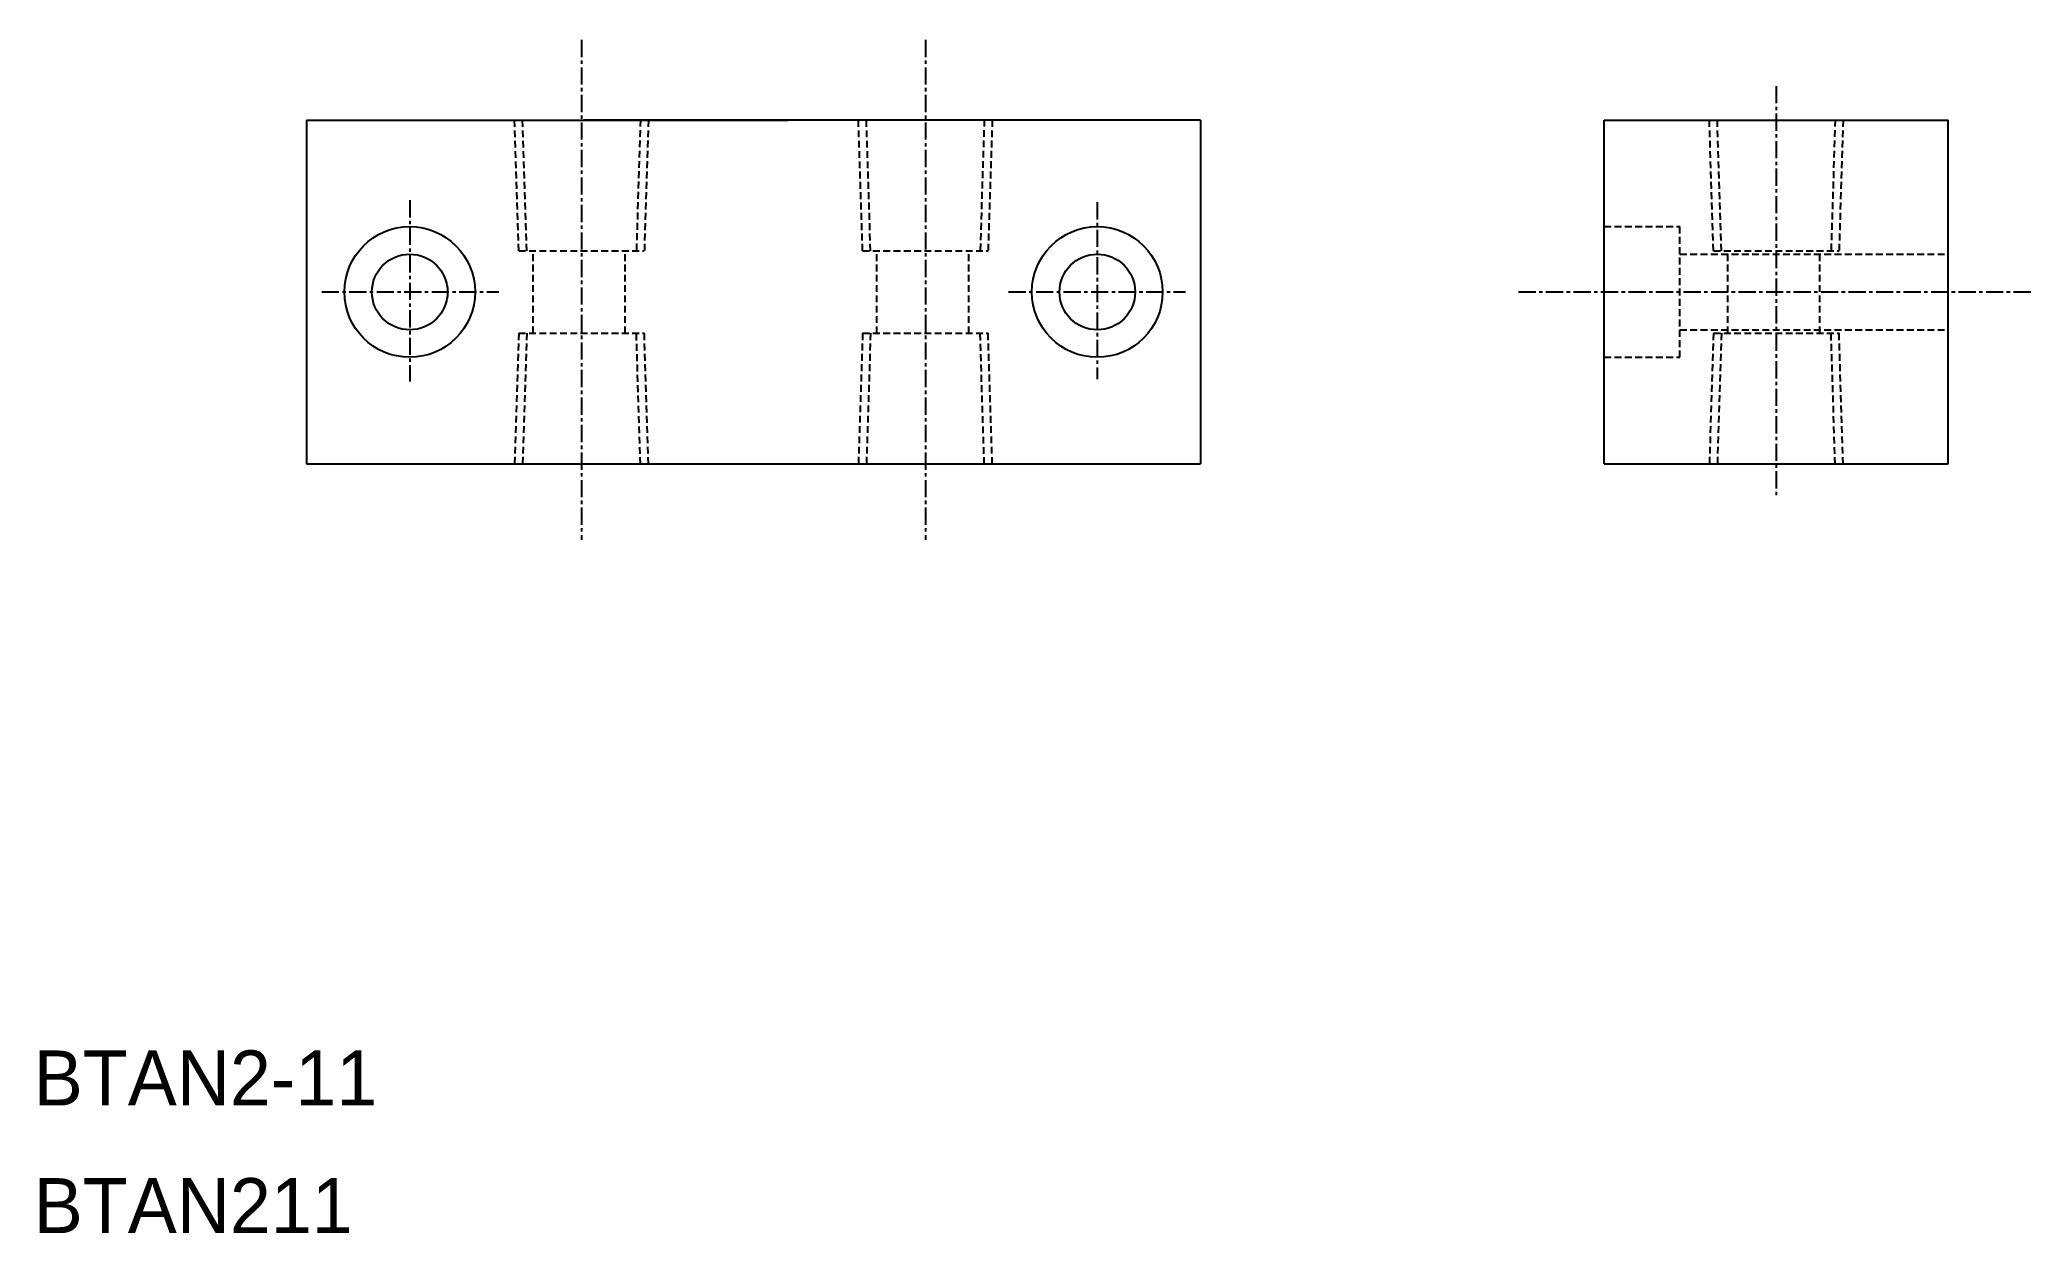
# Model space of a CAD drawing. Extents: x 3955 to 4100, y 15810 to 15897.
import ezdxf

# ---------------------------------------------------------------- set-up
doc = ezdxf.new("R2010")
doc.units = 0
doc.linetypes.add('CENTER', pattern=[2, 1.25, -0.25, 0.25, -0.25])
doc.linetypes.add('DASHED', pattern=[0.75, 0.5, -0.25])
doc.layers.get('0').update_dxf_attribs({"linetype": 'CONTINUOUS'})
doc.layers.add('CENTER', color=1, linetype='CENTER')

msp = doc.modelspace()

# ---------------------------------------------------------------- linework, layer by layer
at = {"color": 7, "linetype": 'CONTINUOUS'}
for p, q in [((3974.68, 15890.86), (4009.68, 15890.86)), ((3974.68, 15890.86), (3974.68, 15865.86)), ((4039.68, 15890.86), (3994.85, 15890.86)), ((4039.68, 15890.86), (4039.68, 15865.86)), ((4069.05, 15890.86), (4094.05, 15890.86)), ((4069.05, 15865.86), (4069.05, 15890.86)), ((4094.05, 15865.86), (4094.05, 15890.86)), ((3974.68, 15865.86), (4039.68, 15865.86)), ((4069.05, 15865.86), (4094.05, 15865.86))]:
    msp.add_line(p, q, dxfattribs=at)
at = {"color": 3, "linetype": 'DASHED'}
for p, q in [((3990.11, 15881.36), (3989.81, 15890.86)), ((3990.69, 15881.36), (3990.39, 15890.88)), ((3998.96, 15890.88), (3998.66, 15881.36)), ((3999.54, 15890.86), (3999.24, 15881.36)), ((4015.11, 15881.36), (4014.81, 15890.86)), ((4015.69, 15881.36), (4015.39, 15890.88)), ((4023.96, 15890.88), (4023.66, 15881.36)), ((4024.54, 15890.86), (4024.24, 15881.36)), ((4076.99, 15881.36), (4076.69, 15890.86)), ((4077.57, 15881.36), (4077.27, 15890.88)), ((4085.84, 15890.88), (4085.54, 15881.36)), ((4086.42, 15890.86), (4086.12, 15881.36)), ((4069.05, 15883.11), (4074.55, 15883.11)), ((4074.55, 15873.61), (4074.55, 15883.11)), ((3990.11, 15881.36), (3999.24, 15881.36)), ((3991.15, 15875.36), (3991.15, 15881.36)), ((3997.85, 15875.36), (3997.85, 15881.36)), ((4015.11, 15881.36), (4024.24, 15881.36)), ((4016.15, 15875.36), (4016.15, 15881.36)), ((4022.85, 15875.36), (4022.85, 15881.36)), ((4074.55, 15881.11), (4094.05, 15881.11)), ((4076.99, 15881.36), (4086.12, 15881.36)), ((4078.03, 15875.36), (4078.03, 15881.36)), ((4084.73, 15875.36), (4084.73, 15881.36)), ((3990.11, 15875.36), (3989.81, 15865.86)), ((3990.11, 15875.36), (3999.24, 15875.36)), ((3990.69, 15875.36), (3990.39, 15865.84)), ((3998.96, 15865.84), (3998.66, 15875.36)), ((3999.54, 15865.86), (3999.24, 15875.36)), ((4015.11, 15875.36), (4014.81, 15865.86)), ((4015.11, 15875.36), (4024.24, 15875.36)), ((4015.69, 15875.36), (4015.39, 15865.84)), ((4023.96, 15865.84), (4023.66, 15875.36)), ((4024.54, 15865.86), (4024.24, 15875.36)), ((4074.55, 15875.61), (4094.05, 15875.61)), ((4076.99, 15875.36), (4076.69, 15865.86)), ((4076.99, 15875.36), (4086.12, 15875.36)), ((4077.57, 15875.36), (4077.27, 15865.84)), ((4085.84, 15865.84), (4085.54, 15875.36)), ((4086.42, 15865.86), (4086.12, 15875.36)), ((4069.05, 15873.61), (4074.55, 15873.61))]:
    msp.add_line(p, q, dxfattribs=at)
at = {"color": 7, "linetype": 'CONTINUOUS'}
for centre, radius in [((3982.18, 15878.36), 4.75), ((4032.18, 15878.36), 4.75), ((3982.18, 15878.36), 2.75), ((4032.18, 15878.36), 2.75)]:
    msp.add_circle(centre, radius, dxfattribs=at)
at = {"layer": 'CENTER', "color": 1, "linetype": 'CENTER'}
for p, q in [((3994.68, 15896.69), (3994.68, 15860.34)), ((3994.68, 15896.69), (3994.68, 15860.34)), ((4019.68, 15896.69), (4019.68, 15860.34)), ((4081.55, 15893.33), (4081.55, 15863.55)), ((3982.18, 15885.03), (3982.18, 15871.85)), ((4032.18, 15884.88), (4032.18, 15872.01)), ((3975.78, 15878.36), (3988.65, 15878.36)), ((4025.73, 15878.36), (4038.6, 15878.36)), ((4062.81, 15878.36), (4100.16, 15878.36))]:
    msp.add_line(p, q, dxfattribs=at)

# ---------------------------------------------------------------- texts
at = {"color": 7, "linetype": 'CONTINUOUS'}
for s, p in [('BTAN2-11', (3954.84, 15819.22)), ('BTAN211', (3954.84, 15809.94))]:
    msp.add_text(s, height=4, dxfattribs=at).set_placement(p)

doc.saveas('drawing.dxf')
